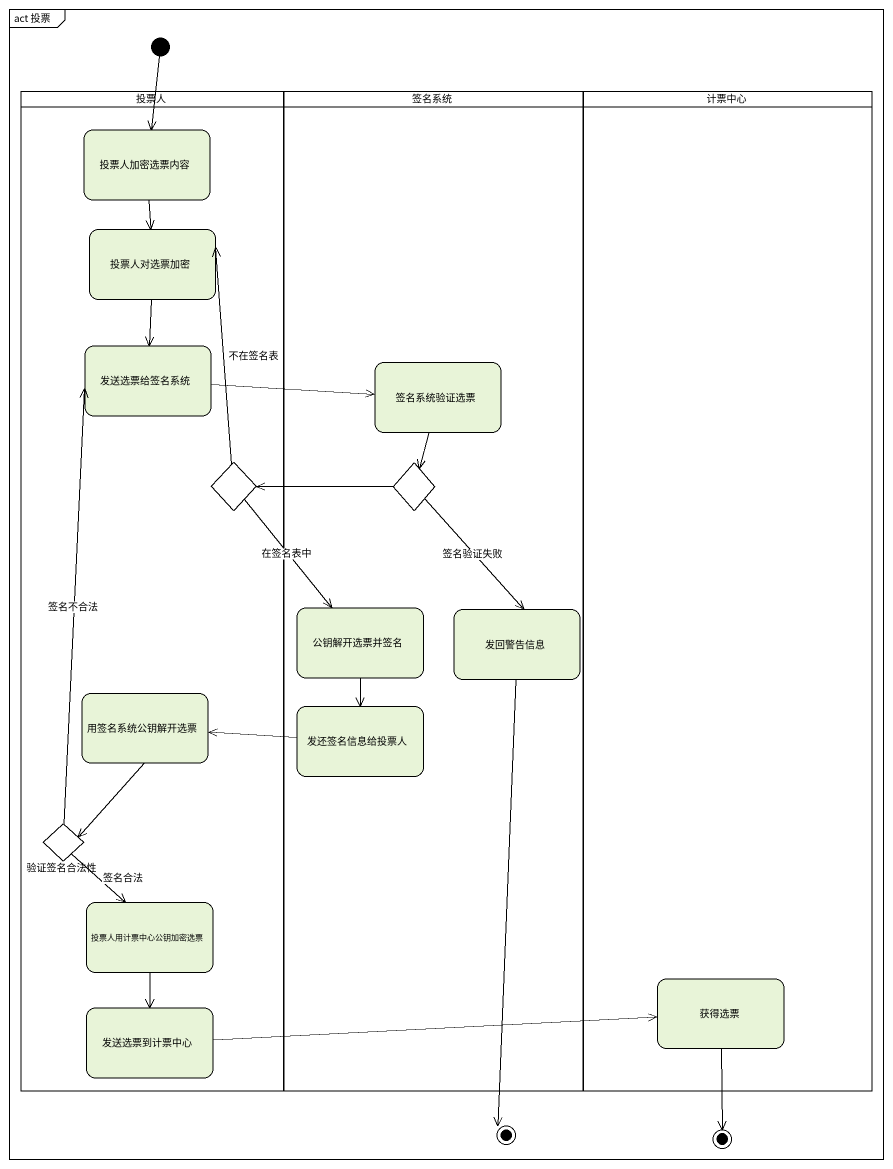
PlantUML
@startuml
mainframe act 投票
hide empty description
state initial1 <<start>>
state 投票人 <<partition>> {
  state 投票人加密选票内容
  state 投票人对选票加密
  state 发送选票给签名系统
  state choice1 <<choice>>
  state 用签名系统公钥解开选票
  state 验证签名合法性 <<choice>>
  state 投票人用计票中心公钥加密选票
  state 发送选票到计票中心
}
state 签名系统 <<partition>> {
  state 签名系统验证选票
  state choice2 <<choice>>
  state 公钥解开选票并签名
  state 发回警告信息
  state 发还签名信息给投票人
}
state 计票中心 <<partition>> {
  state 获得选票
}
state final1 <<end>>
state final2 <<end>>
initial1 --> 投票人加密选票内容
投票人加密选票内容 --> 投票人对选票加密
投票人对选票加密 --> 发送选票给签名系统
发送选票给签名系统 -right-> 签名系统验证选票
签名系统验证选票 --> choice2
choice1 -up-> 投票人对选票加密 : 不在签名表
choice1 --> 公钥解开选票并签名 : 在签名表中
choice2 -left-> choice1
choice2 --> 发回警告信息 : 签名验证失败
公钥解开选票并签名 --> 发还签名信息给投票人
发回警告信息 --> final1
用签名系统公钥解开选票 --> 验证签名合法性
发还签名信息给投票人 -left-> 用签名系统公钥解开选票
验证签名合法性 -up-> 发送选票给签名系统 : 签名不合法
验证签名合法性 --> 投票人用计票中心公钥加密选票 : 签名合法
投票人用计票中心公钥加密选票 --> 发送选票到计票中心
获得选票 --> final2
发送选票到计票中心 -right-> 获得选票
@enduml
